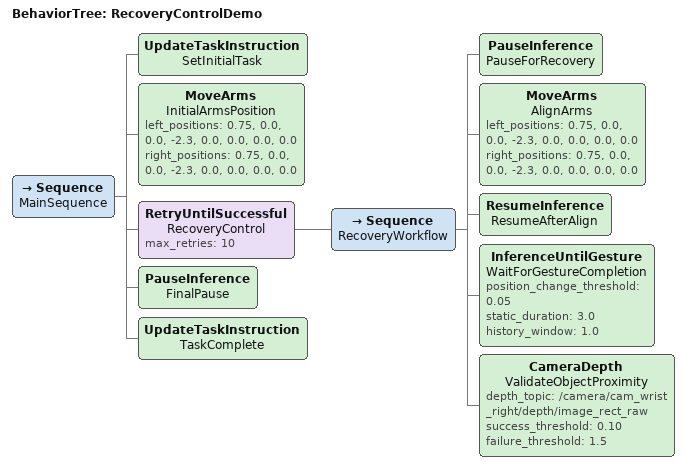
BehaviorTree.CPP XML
<?xml version="1.0" encoding="UTF-8"?>
<root BTCPP_format="3" main_tree_to_execute="RecoveryControlDemo">
  <BehaviorTree ID="RecoveryControlDemo">
    <Sequence name="MainSequence">

      <!-- Initial setup -->
      <UpdateTaskInstruction name="SetInitialTask"/>
      <MoveArms name="InitialArmsPosition"
        left_positions="0.75, 0.0, 0.0, -2.3, 0.0, 0.0, 0.0, 0.0"
        right_positions="0.75, 0.0, 0.0, -2.3, 0.0, 0.0, 0.0, 0.0"/>

      <!-- Recovery Control with Retry Mechanism -->
      <!-- This will retry the recovery sequence up to 3 times if validation fails -->
      <RetryUntilSuccessful name="RecoveryControl" max_retries="10">
        <Sequence name="RecoveryWorkflow">

          <!-- Step 1: Pause inference to prepare for recovery -->
          <PauseInference name="PauseForRecovery"/>

          <!-- Step 2: Move arms to alignment position -->
          <MoveArms name="AlignArms"
            left_positions="0.75, 0.0, 0.0, -2.3, 0.0, 0.0, 0.0, 0.0"
            right_positions="0.75, 0.0, 0.0, -2.3, 0.0, 0.0, 0.0, 0.0"/>

          <!-- Step 3: Resume inference -->
          <ResumeInference name="ResumeAfterAlign"/>

          <!-- Step 4: Run inference until gesture sequence completes -->
          <InferenceUntilGesture name="WaitForGestureCompletion"
            position_change_threshold="0.05"
            static_duration="3.0"
            history_window="1.0"/>

          <!-- Step 5: Validate with depth camera -->
          <!-- If object is too far (>1.5m), this returns FAILURE and triggers retry -->
          <!-- If object is close enough (<=0.1m), this returns SUCCESS -->
          <CameraDepth name="ValidateObjectProximity"
            depth_topic="/camera/cam_wrist_right/depth/image_rect_raw"
            success_threshold="0.10"
            failure_threshold="1.5"/>

        </Sequence>
      </RetryUntilSuccessful>

      <!-- Post-recovery actions (only executed if validation succeeded) -->
      <PauseInference name="FinalPause"/>
      <UpdateTaskInstruction name="TaskComplete"/>

    </Sequence>
  </BehaviorTree>

</root>
